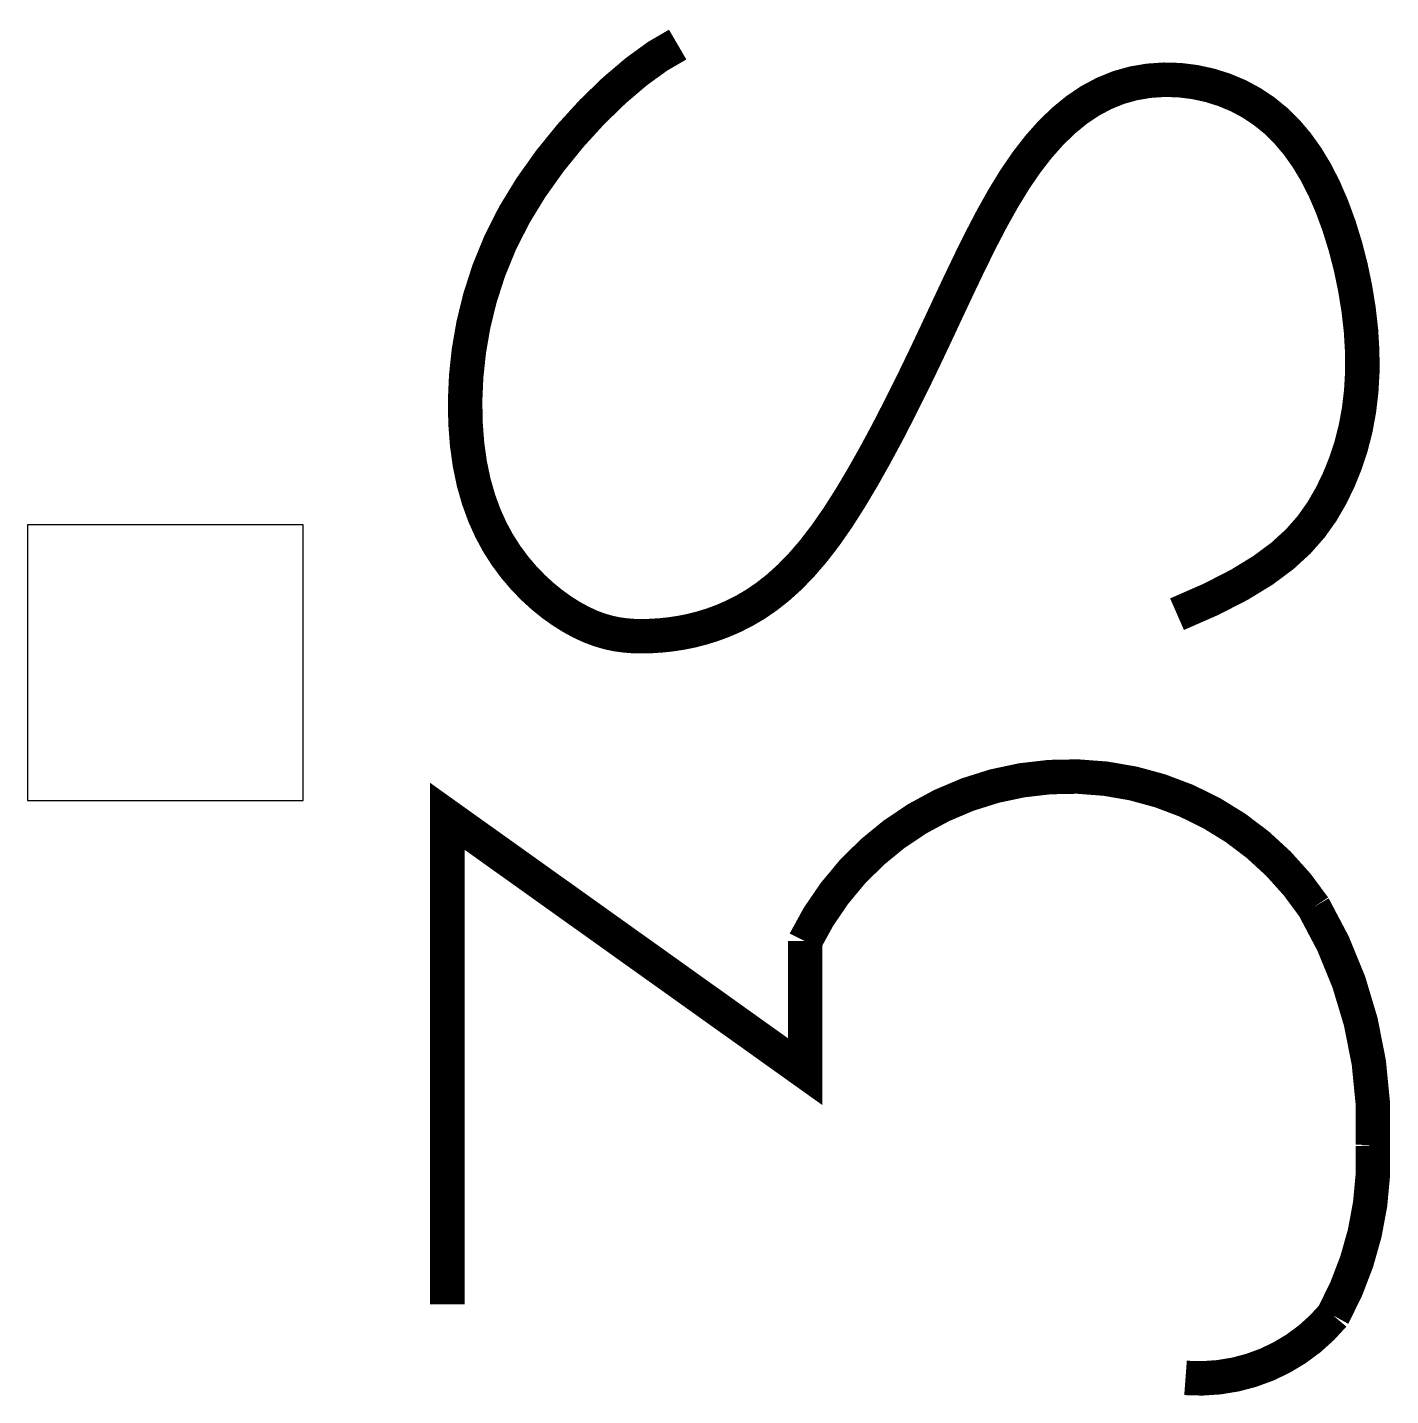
# Model space of a CAD drawing. Header units: millimetres. Extents: x -3091.587 to -3091.192, y 3756.254 to 3756.651.
import ezdxf

# ---------------------------------------------------------------- set-up
doc = ezdxf.new("R2010")
doc.units = ezdxf.units.MM
doc.header["$LTSCALE"] = 10
doc.layers.add('Ele_tomadas', color=2, linetype='Continuous')

msp = doc.modelspace()

# ---------------------------------------------------------------- linework, layer by layer
at = {"layer": 'Ele_tomadas', "color": 1, "const_width": 0.01}
msp.add_lwpolyline([(-3091.39851, 3756.64594), (-3091.4043, 3756.64257), (-3091.41048, 3756.63809), (-3091.41687, 3756.63266), (-3091.42331, 3756.62642), (-3091.42961, 3756.61952), (-3091.43561, 3756.61212), (-3091.44112, 3756.60437), (-3091.44597, 3756.59641), (-3091.45002, 3756.58838), (-3091.4533, 3756.58036), (-3091.45586, 3756.57242), (-3091.45777, 3756.56462), (-3091.45908, 3756.55702), (-3091.45986, 3756.54969), (-3091.46017, 3756.54269), (-3091.46006, 3756.53609), (-3091.45959, 3756.52993), (-3091.45879, 3756.52421), (-3091.45768, 3756.5189), (-3091.45628, 3756.51398), (-3091.45462, 3756.50942), (-3091.45272, 3756.50519), (-3091.45061, 3756.50128), (-3091.44829, 3756.49766), (-3091.44581, 3756.4943), (-3091.44318, 3756.49121), (-3091.44046, 3756.48839), (-3091.43766, 3756.48583), (-3091.43482, 3756.48353), (-3091.43198, 3756.48151), (-3091.42917, 3756.47975), (-3091.42643, 3756.47827), (-3091.42378, 3756.47705), (-3091.4212, 3756.47609), (-3091.41867, 3756.47535), (-3091.41617, 3756.47481), (-3091.41367, 3756.47447), (-3091.41116, 3756.47428), (-3091.4086, 3756.47424), (-3091.40597, 3756.47432), (-3091.40326, 3756.4745), (-3091.40047, 3756.4748), (-3091.3976, 3756.47524), (-3091.39466, 3756.47582), (-3091.39166, 3756.47658), (-3091.3886, 3756.47752), (-3091.3855, 3756.47866), (-3091.38236, 3756.48002), (-3091.37918, 3756.48163), (-3091.37596, 3756.48352), (-3091.37271, 3756.48575), (-3091.36941, 3756.48835), (-3091.36606, 3756.49137), (-3091.36265, 3756.49487), (-3091.35919, 3756.49888), (-3091.35567, 3756.50345), (-3091.35208, 3756.50861), (-3091.34845, 3756.5143), (-3091.3448, 3756.52044), (-3091.34114, 3756.52694), (-3091.33749, 3756.53373), (-3091.33389, 3756.54074), (-3091.33034, 3756.54786), (-3091.32687, 3756.55504), (-3091.32349, 3756.56219), (-3091.32019, 3756.56925), (-3091.31694, 3756.57617), (-3091.31372, 3756.5829), (-3091.31051, 3756.58938), (-3091.30729, 3756.59556), (-3091.30403, 3756.60138), (-3091.30071, 3756.6068), (-3091.29731, 3756.61177), (-3091.29382, 3756.61628), (-3091.29023, 3756.62032), (-3091.28654, 3756.62389), (-3091.28274, 3756.627), (-3091.27882, 3756.62963), (-3091.27477, 3756.63179), (-3091.27059, 3756.63348), (-3091.26628, 3756.63469), (-3091.26188, 3756.63544), (-3091.25742, 3756.63574), (-3091.25296, 3756.63562), (-3091.24853, 3756.63507), (-3091.24418, 3756.63413), (-3091.23996, 3756.6328), (-3091.23591, 3756.63111), (-3091.23207, 3756.62905), (-3091.22844, 3756.62664), (-3091.22501, 3756.62385), (-3091.22179, 3756.62068), (-3091.21877, 3756.61712), (-3091.21595, 3756.61316), (-3091.21332, 3756.60879), (-3091.21089, 3756.604), (-3091.20865, 3756.59879), (-3091.20662, 3756.59324), (-3091.20482, 3756.58742), (-3091.20326, 3756.58139), (-3091.20198, 3756.57525), (-3091.20098, 3756.56907), (-3091.20028, 3756.56292), (-3091.19992, 3756.55688), (-3091.19989, 3756.55102), (-3091.20021, 3756.54534), (-3091.20086, 3756.53985), (-3091.20184, 3756.53453), (-3091.20315, 3756.52939), (-3091.20479, 3756.52441), (-3091.20674, 3756.5196), (-3091.209, 3756.51494), (-3091.21161, 3756.51044), (-3091.2147, 3756.50607), (-3091.21847, 3756.50178), (-3091.22308, 3756.49756), (-3091.22872, 3756.49337), (-3091.23558, 3756.48917), (-3091.24383, 3756.48494), (-3091.25365, 3756.48064)], dxfattribs=at)
at = {"layer": 'Ele_tomadas', "color": 3}
msp.add_lwpolyline([(-3091.58716, 3756.42653), (-3091.50716, 3756.42653), (-3091.50716, 3756.50653), (-3091.58716, 3756.50653)], close=True, dxfattribs=at)
at = {"layer": 'Ele_tomadas', "color": 1, "const_width": 0.01}
msp.add_lwpolyline([(-3091.46531, 3756.28041), (-3091.46531, 3756.42198), (-3091.36154, 3756.3479), (-3091.36154, 3756.38576, -0.578151), (-3091.21397, 3756.39566, -0.14619), (-3091.19682, 3756.3265, -0.137263), (-3091.20835, 3756.27712, -0.241847), (-3091.25118, 3756.25901, -0.91732)], format="xyb", dxfattribs=at)

doc.saveas('drawing.dxf')
